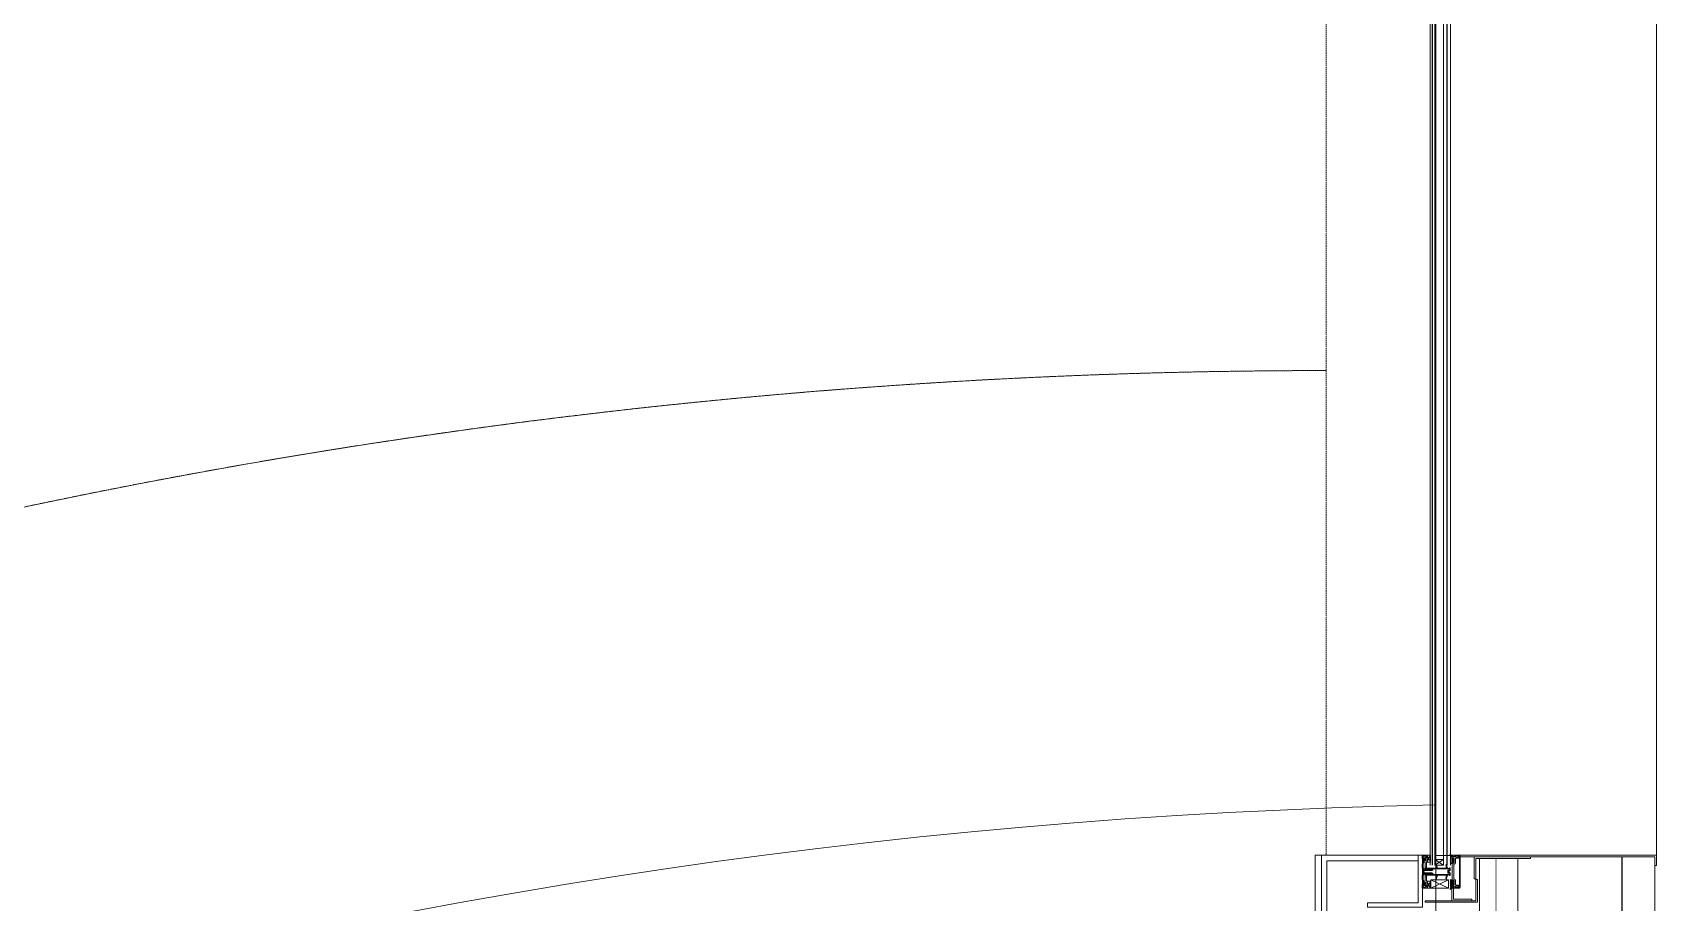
# Model space of a CAD drawing. Extents: x -2749 to 23780, y -1311 to 8245.
# Drawn here: x 10471.3 to 10767.8, y 898.6 to 1057.5 of the extents above; entities that cross this region are included whole.
import ezdxf

# ---------------------------------------------------------------- set-up
doc = ezdxf.new("R2010")
doc.units = 0
doc.header["$MEASUREMENT"] = 0
doc.linetypes.add('DOT2', pattern=[0.125, 0, -0.125])
doc.linetypes.add('HIDDEN', pattern=[0.375, 0.25, -0.125])
doc.layers.get('0').update_dxf_attribs({"color": 9, "lineweight": 9})
for name, color, linetype, lineweight in [('06C', 9, 'Continuous', 9), ('06D', 9, 'Continuous', 9), ('10', 9, 'Continuous', 9), ('11', 9, 'Continuous', 9), ('15', 9, 'Continuous', 9), ('20', 9, 'DOT2', 9), ('40', 9, 'Continuous', 9), ('40B', 9, 'Continuous', 9)]:
    doc.layers.add(name, color=color, linetype=linetype, lineweight=lineweight)

# ---------------------------------------------------------------- blocks, each defined once
blk = doc.blocks.new('*U482')
at = {"layer": '15'}
for p, q in [((-1.47, -18.95), (-178.55, -18.95)), ((-1.47, -19.35), (-178.55, -19.35)), ((-1.47, -19.42), (-178.55, -19.42)), ((-1.47, -19.82), (-178.55, -19.82)), ((-1.47, -21.42), (-178.55, -21.42)), ((-1.47, -22.02), (-178.55, -22.02)), ((-1.47, -22.1), (-178.55, -22.1)), ((-1.47, -22.7), (-178.55, -22.7))]:
    blk.add_line(p, q, dxfattribs=at)
blk = doc.blocks.new('p-profil_bitis')
for p, q in [((-1.5, 2.16), (-3, 5.37)), ((-3, 2.16), (-1.5, 5.37)), ((1.2, 3.05), (2.2, 4.65)), ((2.2, 3.05), (1.2, 4.65))]:
    blk.add_line(p, q)
for points in [[(-2.9, 6.02), (-2.89, 6.01), (-2.88, 6), (-2.88, 6), (-2.87, 6), (-2.48, 6), (-2.47, 6), (-2.46, 6), (-2.46, 6.01), (-2.45, 6.02), (-2.43, 6.06), (-2.41, 6.08), (-2.4, 6.09), (-2.38, 6.09), (-2.37, 6.1), (-2.35, 6.09), (-2.33, 6.09), (-2.32, 6.08), (-2.3, 6.06), (-2.28, 6.01), (-2.27, 6.01), (-2.27, 6), (-2.26, 6), (-2.25, 6), (-1.76, 6), (-1.76, 5.49), (-1.76, 5.48), (-1.77, 5.47), (-1.77, 5.46), (-1.78, 5.46), (-1.79, 5.45), (-1.8, 5.45), (-1.81, 5.45), (-1.82, 5.46), (-1.83, 5.46), (-1.84, 5.47), (-1.89, 5.55), (-1.89, 5.56), (-1.9, 5.57), (-1.9, 5.57), (-1.91, 5.57), (-1.92, 5.57), (-1.93, 5.57), (-1.93, 5.56), (-1.94, 5.55), (-1.99, 5.46), (-1.99, 5.46), (-2, 5.46), (-2, 5.45), (-2.01, 5.45), (-2.02, 5.45), (-2.1, 5.45), (-2.11, 5.45), (-2.12, 5.45), (-2.12, 5.46), (-2.13, 5.46), (-2.13, 5.47), (-2.13, 5.47), (-2.14, 5.48), (-2.14, 5.5), (-2.23, 5.45), (-2.54, 5.45), (-2.62, 5.5), (-2.62, 5.48), (-2.63, 5.47), (-2.63, 5.46), (-2.63, 5.46), (-2.64, 5.45), (-2.65, 5.45), (-2.65, 5.45), (-2.74, 5.45), (-2.75, 5.45), (-2.76, 5.45), (-2.76, 5.46), (-2.77, 5.46), (-2.77, 5.46), (-2.82, 5.55), (-2.83, 5.56), (-2.83, 5.57), (-2.84, 5.57), (-2.85, 5.57), (-2.86, 5.57), (-2.86, 5.57), (-2.87, 5.56), (-2.87, 5.55), (-2.92, 5.47), (-2.93, 5.46), (-2.94, 5.46), (-2.95, 5.45), (-2.96, 5.45), (-2.97, 5.45), (-2.98, 5.46), (-2.99, 5.46), (-2.99, 5.47), (-3, 5.48), (-3, 5.49), (-3, 6.92), (-3, 6.93), (-3, 6.93), (-2.99, 6.94), (-2.99, 6.95), (-2.98, 6.95), (-2.97, 6.95), (-2.37, 6.95), (-2.36, 6.95), (-2.35, 6.95), (-2.35, 6.94), (-2.34, 6.93), (-2.34, 6.93), (-2.34, 6.92), (-2.34, 6.47), (-2.34, 6.44), (-2.32, 6.41), (-2.3, 6.38), (-2.28, 6.37), (-2.25, 6.35), (-2.22, 6.35), (-2.04, 6.35), (-2.03, 6.35), (-2.02, 6.35), (-2.01, 6.36), (-2, 6.37), (-1.99, 6.38), (-1.99, 6.39), (-1.99, 6.4), (-1.99, 6.54), (-2.05, 6.54), (-2.06, 6.54), (-2.08, 6.55), (-2.09, 6.55), (-2.09, 6.56), (-2.1, 6.58), (-2.1, 6.59), (-2.1, 6.6), (-2.1, 6.62), (-2.09, 6.63), (-2.08, 6.65), (-2.07, 6.66), (-2.05, 6.67), (-2.04, 6.68), (-2.02, 6.68), (-1.79, 6.68), (-1.78, 6.68), (-1.78, 6.68), (-1.77, 6.67), (-1.76, 6.66), (-1.76, 6.66), (-1.76, 6.65), (-1.76, 6.4), (-0.65, 6.4), (-0.62, 6.4), (-0.58, 6.39), (-0.56, 6.37), (-0.53, 6.35), (-0.51, 6.32), (-0.5, 6.28), (-0.5, 6.25), (-0.5, 2.04), (-0.5, 2.01), (-0.49, 1.99), (-0.47, 1.96), (-0.45, 1.94), (-0.42, 1.93), (-0.39, 1.92), (-0.36, 1.92), (-0.33, 1.93), (-0.31, 1.94), (-0.29, 1.96), (-0.27, 1.99), (-0.26, 2.01), (-0.25, 2.04), (-0.25, 2.25), (-0.25, 2.26), (-0.25, 2.26), (-0.25, 2.27), (-0.24, 2.28), (-0.23, 2.28), (-0.23, 2.28), (0.22, 2.28), (0.23, 2.28), (0.24, 2.28), (0.25, 2.27), (0.25, 2.26), (0.25, 2.26), (0.26, 2.25), (0.26, 2.04), (0.26, 2.01), (0.27, 1.99), (0.29, 1.96), (0.31, 1.94), (0.33, 1.93), (0.36, 1.92), (0.39, 1.92), (0.42, 1.93), (0.45, 1.94), (0.47, 1.96), (0.49, 1.99), (0.5, 2.01), (0.5, 2.04), (0.5, 6.25), (0.51, 6.29), (0.52, 6.33), (0.54, 6.36), (0.58, 6.38), (0.61, 6.4), (0.65, 6.4), (1.76, 6.4), (1.76, 6.65), (1.76, 6.66), (1.76, 6.66), (1.77, 6.67), (1.77, 6.67), (1.78, 6.68), (1.78, 6.68), (1.79, 6.68), (2.02, 6.68), (2.04, 6.68), (2.06, 6.67), (2.08, 6.66), (2.09, 6.64), (2.1, 6.62), (2.1, 6.6), (2.1, 6.59), (2.1, 6.58), (2.1, 6.57), (2.09, 6.56), (2.08, 6.55), (2.07, 6.54), (2.06, 6.54), (2.05, 6.54), (1.99, 6.54), (1.99, 6.4), (1.99, 6.39), (1.99, 6.38), (2, 6.37), (2.01, 6.36), (2.02, 6.35), (2.03, 6.35), (2.04, 6.35), (2.22, 6.35), (2.25, 6.35), (2.28, 6.37), (2.3, 6.38), (2.32, 6.41), (2.34, 6.44), (2.34, 6.47), (2.34, 6.92), (2.34, 6.93), (2.34, 6.93), (2.35, 6.94), (2.35, 6.95), (2.36, 6.95), (2.37, 6.95), (2.97, 6.95), (2.98, 6.95), (2.98, 6.95), (2.99, 6.94), (2.99, 6.94), (3, 6.93), (3, 6.93), (3, 6.92), (3, 5.49), (3, 5.48), (3, 5.47), (2.99, 5.46), (2.98, 5.46), (2.97, 5.45), (2.96, 5.45), (2.96, 5.45), (2.95, 5.45), (2.94, 5.46), (2.93, 5.46), (2.92, 5.47), (2.87, 5.55), (2.87, 5.56), (2.86, 5.57), (2.86, 5.57), (2.85, 5.57), (2.84, 5.57), (2.83, 5.57), (2.83, 5.56), (2.82, 5.55), (2.77, 5.46), (2.77, 5.46), (2.76, 5.46), (2.76, 5.45), (2.75, 5.45), (2.74, 5.45), (2.65, 5.45), (2.65, 5.45), (2.64, 5.45), (2.63, 5.46), (2.63, 5.46), (2.63, 5.47), (2.62, 5.48), (2.62, 5.5), (2.53, 5.45), (2.22, 5.45), (2.13, 5.5), (2.13, 5.48), (2.13, 5.47), (2.13, 5.47), (2.13, 5.46), (2.12, 5.46), (2.12, 5.45), (2.11, 5.45), (2.1, 5.45), (2.02, 5.45), (2.01, 5.45), (2, 5.45), (1.99, 5.46), (1.99, 5.46), (1.94, 5.55), (1.93, 5.56), (1.93, 5.57), (1.92, 5.57), (1.91, 5.57), (1.9, 5.57), (1.9, 5.57), (1.89, 5.56), (1.89, 5.55), (1.84, 5.47), (1.83, 5.46), (1.82, 5.46), (1.81, 5.45), (1.8, 5.45), (1.79, 5.45), (1.78, 5.46), (1.77, 5.46), (1.77, 5.47), (1.76, 5.48), (1.76, 5.49), (1.76, 6), (2.25, 6), (2.26, 6), (2.26, 6), (2.27, 6.01), (2.27, 6.01), (2.28, 6.01), (2.3, 6.06), (2.31, 6.07), (2.33, 6.09), (2.34, 6.09), (2.36, 6.1), (2.37, 6.1), (2.39, 6.09), (2.4, 6.09), (2.42, 6.07), (2.43, 6.06), (2.45, 6.02), (2.46, 6.01), (2.46, 6), (2.47, 6), (2.48, 6), (2.87, 6), (2.88, 6), (2.88, 6), (2.89, 6.01), (2.9, 6.02), (2.9, 6.02), (2.9, 6.03), (2.9, 6.04), (2.9, 6.05), (2.87, 6.1), (2.86, 6.11), (2.85, 6.11), (2.84, 6.12), (2.83, 6.12), (2.82, 6.12), (2.81, 6.12), (2.8, 6.11), (2.79, 6.11), (2.78, 6.1), (2.74, 6.02), (2.73, 6.01), (2.72, 6.01), (2.72, 6), (2.71, 6), (2.7, 6), (2.69, 6.01), (2.69, 6.01), (2.68, 6.02), (2.64, 6.1), (2.63, 6.11), (2.62, 6.11), (2.61, 6.12), (2.6, 6.12), (2.59, 6.12), (2.58, 6.12), (2.57, 6.11), (2.56, 6.11), (2.55, 6.1), (2.51, 6.02), (2.5, 6.01), (2.5, 6.01), (2.49, 6), (2.48, 6), (2.48, 6), (2.47, 6), (2.46, 6.01), (2.46, 6.01), (2.45, 6.02), (2.41, 6.1), (2.4, 6.11), (2.39, 6.11), (2.38, 6.12), (2.37, 6.12), (2.36, 6.12), (2.35, 6.12), (2.34, 6.11), (2.33, 6.11), (2.32, 6.1), (2.28, 6.02), (2.27, 6.01), (2.26, 6.01), (2.26, 6), (2.25, 6), (2.24, 6), (2.24, 6.01), (2.23, 6.01), (2.22, 6.02), (2.18, 6.1), (2.17, 6.11), (2.16, 6.11), (2.15, 6.12), (2.14, 6.12), (2.13, 6.12), (2.12, 6.12), (2.11, 6.11), (2.1, 6.11), (2.09, 6.1), (2.05, 6.02), (2.04, 6.01), (2.03, 6.01), (2.03, 6), (2.02, 6), (2.01, 6), (2.01, 6.01), (2, 6.01), (1.99, 6.02), (1.95, 6.1), (1.94, 6.11), (1.93, 6.11), (1.92, 6.12), (1.91, 6.12), (1.9, 6.12), (1.89, 6.12), (1.88, 6.11), (1.87, 6.11), (1.86, 6.1), (1.82, 6.02), (1.81, 6.01), (1.81, 6.01), (1.8, 6), (1.79, 6), (1.78, 6), (1.77, 6.01), (1.77, 6.01), (1.76, 6.02), (1.76, 6.02), (1.76, 6.03), (1.76, 6.17), (1.76, 6.18), (1.76, 6.19), (1.75, 6.19), (1.74, 6.2), (1.74, 6.2), (1.73, 6.2), (0.8, 6.2), (0.8, 6.23), (0.79, 6.25), (0.77, 6.27), (0.76, 6.28), (0.73, 6.3), (0.71, 6.3), (0.68, 6.3), (0.66, 6.29), (0.64, 6.28), (0.62, 6.26), (0.61, 6.24), (0.6, 6.22), (0.6, 6.2), (0.6, 6.17), (0.61, 6.15), (0.63, 6.13), (0.65, 6.12), (0.65, 4.3), (1.25, 4.41), (1.26, 4.41), (1.27, 4.4), (1.28, 4.4), (1.29, 4.39), (1.3, 4.38), (1.3, 4.38), (1.3, 4.37), (1.3, 4.36), (1.29, 4.35), (1.29, 4.34), (1.28, 4.33), (1.27, 4.33), (0.65, 4.15), (0.65, 2.51), (1.25, 2.62), (1.26, 2.62), (1.27, 2.61), (1.28, 2.61), (1.29, 2.6), (1.3, 2.59), (1.3, 2.59), (1.3, 2.58), (1.3, 2.57), (1.29, 2.56), (1.29, 2.55), (1.28, 2.54), (1.27, 2.54), (0.64, 2.36), (0.62, 2.35), (0.6, 2.33), (0.59, 2.32), (0.58, 2.3), (0.58, 2.28), (0.58, 1.97), (0.7, 1.97), (0.7, 1.83), (0.26, 1.83), (0.14, 1.95), (0.14, 2.05), (0.14, 2.06), (0.14, 2.06), (0.13, 2.07), (0.13, 2.07), (0.12, 2.08), (0.12, 2.08), (0.11, 2.08), (-0.11, 2.08), (-0.12, 2.08), (-0.12, 2.08), (-0.13, 2.07), (-0.13, 2.07), (-0.14, 2.06), (-0.14, 2.06), (-0.14, 2.05), (-0.14, 1.95), (-0.26, 1.83), (-0.7, 1.83), (-0.7, 1.97), (-0.58, 1.97), (-0.58, 2.28), (-0.58, 2.3), (-0.59, 2.32), (-0.6, 2.34), (-0.62, 2.35), (-0.64, 2.36), (-1.27, 2.54), (-1.28, 2.54), (-1.29, 2.55), (-1.29, 2.56), (-1.3, 2.57), (-1.3, 2.58), (-1.3, 2.59), (-1.3, 2.59), (-1.29, 2.6), (-1.28, 2.61), (-1.27, 2.61), (-1.26, 2.62), (-1.25, 2.62), (-0.65, 2.51), (-0.65, 4.15), (-1.27, 4.33), (-1.28, 4.33), (-1.29, 4.34), (-1.29, 4.35), (-1.3, 4.36), (-1.3, 4.37), (-1.3, 4.38), (-1.3, 4.38), (-1.29, 4.39), (-1.28, 4.4), (-1.27, 4.4), (-1.26, 4.41), (-1.25, 4.41), (-0.65, 4.3), (-0.65, 6.12), (-0.63, 6.13), (-0.61, 6.15), (-0.6, 6.17), (-0.6, 6.2), (-0.6, 6.22), (-0.61, 6.24), (-0.62, 6.26), (-0.64, 6.28), (-0.66, 6.29), (-0.68, 6.3), (-0.71, 6.3), (-0.73, 6.3), (-0.76, 6.28), (-0.77, 6.27), (-0.79, 6.25), (-0.8, 6.23), (-0.8, 6.2), (-1.73, 6.2), (-1.74, 6.2), (-1.74, 6.2), (-1.75, 6.19), (-1.76, 6.19), (-1.76, 6.18), (-1.76, 6.17), (-1.76, 6.03), (-1.76, 6.02), (-1.76, 6.02), (-1.77, 6.01), (-1.78, 6.01), (-1.78, 6), (-1.79, 6), (-1.8, 6), (-1.81, 6.01), (-1.81, 6.01), (-1.82, 6.02), (-1.86, 6.1), (-1.87, 6.11), (-1.88, 6.11), (-1.89, 6.12), (-1.9, 6.12), (-1.91, 6.12), (-1.92, 6.12), (-1.93, 6.11), (-1.94, 6.11), (-1.95, 6.1), (-1.99, 6.02), (-2, 6.01), (-2.01, 6.01), (-2.01, 6), (-2.02, 6), (-2.03, 6), (-2.03, 6.01), (-2.04, 6.01), (-2.05, 6.02), (-2.09, 6.1), (-2.1, 6.11), (-2.11, 6.11), (-2.12, 6.12), (-2.13, 6.12), (-2.14, 6.12), (-2.15, 6.12), (-2.16, 6.11), (-2.17, 6.11), (-2.18, 6.1), (-2.22, 6.02), (-2.23, 6.01), (-2.24, 6.01), (-2.24, 6), (-2.25, 6), (-2.26, 6), (-2.26, 6.01), (-2.27, 6.01), (-2.28, 6.02), (-2.32, 6.1), (-2.33, 6.11), (-2.34, 6.11), (-2.35, 6.12), (-2.36, 6.12), (-2.37, 6.12), (-2.38, 6.12), (-2.39, 6.11), (-2.4, 6.11), (-2.41, 6.1), (-2.45, 6.02), (-2.46, 6.01), (-2.46, 6.01), (-2.47, 6), (-2.48, 6), (-2.48, 6), (-2.49, 6), (-2.5, 6.01), (-2.5, 6.01), (-2.51, 6.02), (-2.55, 6.1), (-2.56, 6.11), (-2.57, 6.11), (-2.58, 6.12), (-2.59, 6.12), (-2.6, 6.12), (-2.61, 6.12), (-2.62, 6.11), (-2.63, 6.11), (-2.64, 6.1), (-2.68, 6.02), (-2.69, 6.01), (-2.69, 6.01), (-2.7, 6), (-2.71, 6), (-2.72, 6), (-2.73, 6.01), (-2.73, 6.01), (-2.74, 6.02), (-2.78, 6.1), (-2.79, 6.11), (-2.8, 6.11), (-2.81, 6.12), (-2.82, 6.12), (-2.83, 6.12), (-2.84, 6.12), (-2.85, 6.11), (-2.86, 6.11), (-2.87, 6.1), (-2.9, 6.05), (-2.9, 6.04), (-2.9, 6.03)], [(-2.81, 6.34), (-2.81, 6.33), (-2.8, 6.33), (-2.8, 6.32), (-2.79, 6.32), (-2.78, 6.32), (-2.56, 6.32), (-2.55, 6.32), (-2.55, 6.32), (-2.54, 6.33), (-2.54, 6.33), (-2.53, 6.34), (-2.53, 6.34), (-2.53, 6.35), (-2.53, 6.77), (-2.53, 6.78), (-2.53, 6.78), (-2.54, 6.79), (-2.54, 6.79), (-2.55, 6.8), (-2.55, 6.8), (-2.56, 6.8), (-2.78, 6.8), (-2.79, 6.8), (-2.79, 6.8), (-2.8, 6.79), (-2.8, 6.79), (-2.81, 6.78), (-2.81, 6.77)], [(2.53, 6.35), (2.53, 6.34), (2.54, 6.33), (2.54, 6.33), (2.55, 6.32), (2.55, 6.32), (2.56, 6.32), (2.78, 6.32), (2.79, 6.32), (2.79, 6.32), (2.8, 6.33), (2.81, 6.33), (2.81, 6.34), (2.81, 6.35), (2.81, 6.77), (2.81, 6.78), (2.81, 6.78), (2.8, 6.79), (2.8, 6.79), (2.79, 6.8), (2.79, 6.8), (2.78, 6.8), (2.56, 6.8), (2.55, 6.8), (2.55, 6.8), (2.54, 6.79), (2.54, 6.79), (2.53, 6.78), (2.53, 6.77)], [(-3, 5.37), (-1.5, 5.37), (-1.5, 2.16), (-3, 2.16)], [(-2.68, 5.61), (-2.67, 5.59), (-2.67, 5.58), (-2.65, 5.58), (-2.64, 5.57), (-2.63, 5.57), (-2.62, 5.57), (-2.62, 5.53), (-2.58, 5.57), (-2.17, 5.57), (-2.14, 5.53), (-2.14, 5.57), (-2.13, 5.57), (-2.12, 5.57), (-2.11, 5.57), (-2.1, 5.58), (-2.09, 5.59), (-2.08, 5.6), (-2.08, 5.61), (-2.08, 5.62), (-2.08, 5.68), (-2.21, 5.81), (-2.55, 5.81), (-2.68, 5.68), (-2.68, 5.62)], [(1.2, 3.05), (1.2, 4.65), (2.2, 4.65), (2.2, 3.05)], [(2.13, 5.57), (2.13, 5.53), (2.17, 5.57), (2.58, 5.57), (2.62, 5.53), (2.62, 5.57), (2.63, 5.57), (2.64, 5.57), (2.65, 5.57), (2.66, 5.58), (2.67, 5.59), (2.68, 5.6), (2.68, 5.61), (2.68, 5.62), (2.68, 5.68), (2.55, 5.81), (2.21, 5.81), (2.08, 5.68), (2.08, 5.62), (2.08, 5.61), (2.08, 5.6), (2.09, 5.59), (2.1, 5.58), (2.11, 5.57), (2.12, 5.57)], [(2.85, 0.85), (2.85, 1), (2.77, 1.14), (2.89, 1.5), (3, 1.5), (3, 0.1), (2.9, 0), (-2.9, 0), (-3, 0.1), (-3, 1.5), (-2.89, 1.5), (-2.77, 1.14), (-2.85, 0.99), (-2.85, 0.85), (-2.87, 0.85), (-2.87, 0.5), (-2.82, 0.45), (-2.47, 0.45), (-2.47, 0.37), (-2.52, 0.32), (-2.82, 0.32), (-2.87, 0.27), (-2.87, 0.18), (-2.82, 0.13), (2.82, 0.13), (2.87, 0.18), (2.87, 0.27), (2.82, 0.32), (2.52, 0.32), (2.47, 0.37), (2.47, 0.45), (2.82, 0.45), (2.87, 0.5), (2.87, 0.85)], [(-2.8, 0.99), (-2.69, 0.82), (-2.63, 0.73), (-2.54, 0.57), (-2.5, 0.55), (-2.47, 0.56), (-2.45, 0.6), (-2.45, 0.85), (-2.4, 0.9), (-1.53, 0.9), (-1.42, 0.94), (-1.38, 1.05), (-1.38, 1.13), (-1.33, 1.18), (-0.02, 1.18), (-0.01, 1.2), (0.01, 1.2), (0.03, 1.18), (1.33, 1.18), (1.38, 1.13), (1.38, 1.05), (1.42, 0.94), (1.53, 0.9), (2.4, 0.9), (2.45, 0.85), (2.45, 0.6), (2.47, 0.56), (2.5, 0.55), (2.54, 0.57), (2.63, 0.73), (2.8, 0.99), (2.78, 1.04), (2.71, 1.07), (2.7, 1.11), (2.7, 1.13), (2.8, 1.5), (2.48, 1.5), (2.4, 1.42), (2.4, 1.36), (2.52, 1.36), (2.52, 1.2), (2.42, 1.1), (1.58, 1.1), (1.58, 1.36), (1.7, 1.36), (1.7, 1.42), (1.62, 1.5), (-1.62, 1.5), (-1.7, 1.42), (-1.7, 1.36), (-1.58, 1.36), (-1.58, 1.1), (-2.42, 1.1), (-2.52, 1.2), (-2.52, 1.36), (-2.4, 1.36), (-2.4, 1.42), (-2.48, 1.5), (-2.8, 1.5), (-2.7, 1.13), (-2.7, 1.11), (-2.71, 1.07), (-2.78, 1.03)]]:
    blk.add_lwpolyline(points, close=True)
for points in [[(0.35, 6.5), (0.3, 6.68), (0.2, 6.79), (0.02, 6.85), (-0.16, 6.81), (-0.3, 6.68), (-0.35, 6.5), (-0.35, 6.55), (-0.36, 6.6), (-0.37, 6.65), (-0.39, 6.69), (-0.42, 6.74), (-0.45, 6.78), (-0.48, 6.82), (-0.52, 6.85), (-0.56, 6.88), (-0.6, 6.9), (-0.65, 6.92), (-0.7, 6.94), (-0.75, 6.95), (-0.8, 6.95), (-1.4, 6.95), (-1.54, 6.89), (-1.6, 6.85), (-2.1, 6.85), (-2.25, 6.78), (-2.3, 6.65), (-2.3, 6.6), (-2.25, 6.47), (-2.14, 6.4), (-2.04, 6.39), (-2.01, 6.53), (-2.11, 6.55), (-2.15, 6.6), (-2.15, 6.65), (-2.1, 6.7), (-1.6, 6.7), (-1.46, 6.76), (-1.4, 6.8), (-0.8, 6.8), (-0.64, 6.75), (-0.55, 6.66), (-0.5, 6.5), (-0.5, 5.15), (-0.4, 5.01), (-0.27, 5.02), (-0.2, 5.17), (-0.25, 5.2), (-0.2, 5.23), (-0.2, 5.35), (-0.25, 5.38), (-0.2, 5.41), (-0.2, 5.53), (-0.25, 5.56), (-0.2, 5.59), (-0.2, 5.71), (-0.25, 5.74), (-0.2, 5.77), (-0.2, 5.89), (-0.25, 5.92), (-0.2, 5.95), (-0.2, 6.07), (-0.25, 6.1), (-0.2, 6.13), (-0.2, 6.25), (-0.25, 6.28), (-0.2, 6.31), (-0.2, 6.5), (-0.12, 6.66), (0.02, 6.7), (0.12, 6.66), (0.2, 6.5), (0.2, 6.4), (0.25, 6.37), (0.2, 6.34), (0.2, 6.22), (0.25, 6.19), (0.2, 6.16), (0.2, 6.04), (0.25, 6.01), (0.2, 5.98), (0.2, 5.86), (0.25, 5.83), (0.2, 5.8), (0.2, 5.68), (0.25, 5.65), (0.2, 5.62), (0.2, 5.5), (0.25, 5.47), (0.2, 5.44), (0.2, 5.32), (0.25, 5.29), (0.2, 5.26), (0.2, 5.15), (0.3, 5.01), (0.4, 5.01), (0.5, 5.15), (0.5, 6.5), (0.55, 6.66), (0.64, 6.75), (0.8, 6.8), (1.4, 6.8), (1.46, 6.76), (1.6, 6.7), (2.1, 6.7), (2.15, 6.65), (2.15, 6.6), (2.11, 6.55), (2.01, 6.53), (2.04, 6.39), (2.13, 6.4), (2.25, 6.47), (2.3, 6.6), (2.3, 6.65), (2.23, 6.8), (2.1, 6.85), (1.6, 6.85), (1.54, 6.89), (1.4, 6.95), (0.8, 6.95), (0.75, 6.95), (0.7, 6.94), (0.65, 6.92), (0.61, 6.9), (0.56, 6.88), (0.52, 6.85), (0.48, 6.82), (0.45, 6.78), (0.42, 6.74), (0.4, 6.69), (0.38, 6.65), (0.36, 6.6), (0.35, 6.55), (0.35, 6.5), (0.35, 5.15)], [(-0.35, 6.5), (-0.35, 5.15)]]:
    blk.add_lwpolyline(points)
for points in [[(-1.77, 1.34, -10), (-1.77, 1.49, -10), (-1.76, 1.51, -10), (-1.73, 1.52, -10), (-1.64, 1.5, -10), (-1.48, 1.5, -10), (-1.48, 1.74, -10), (-1.52, 1.81, -10), (-1.54, 1.83, -10), (-1.57, 1.81, -10), (-1.62, 1.73, -10), (-1.65, 1.71, -10), (-1.69, 1.73, -10), (-1.74, 1.81, -10), (-1.77, 1.83, -10), (-1.79, 1.81, -10), (-1.84, 1.73, -10), (-1.88, 1.71, -10), (-1.91, 1.73, -10), (-1.96, 1.81, -10), (-1.99, 1.83, -10), (-2.01, 1.81, -10), (-2.06, 1.73, -10), (-2.09, 1.71, -10), (-2.13, 1.73, -10), (-2.18, 1.81, -10), (-2.2, 1.83, -10), (-2.23, 1.81, -10), (-2.28, 1.73, -10), (-2.31, 1.71, -10), (-2.35, 1.73, -10), (-2.4, 1.81, -10), (-2.42, 1.83, -10), (-2.45, 1.81, -10), (-2.5, 1.73, -10), (-2.53, 1.71, -10), (-2.57, 1.73, -10), (-2.62, 1.81, -10), (-2.64, 1.83, -10), (-2.67, 1.81, -10), (-2.74, 1.69, -10), (-2.86, 1.65, -10), (-2.95, 1.78, -10), (-3.09, 1.83, -10), (-3.21, 1.83, -10), (-3.23, 1.82, -10), (-3.24, 1.79, -10), (-3.23, 1.78, -10), (-3.14, 1.76, -10), (-3.02, 1.69, -10), (-2.98, 1.62, -10), (-2.98, 1.5, -10), (-2.55, 1.5, -10), (-2.46, 1.52, -10), (-2.45, 1.52, -10), (-2.44, 1.52, -10), (-2.43, 1.49, -10), (-2.43, 1.34, -10), (-2.54, 1.34, -10), (-2.54, 1.31, -10), (-2.38, 1.16, -10), (-2.34, 1.14, -10), (-2.22, 1.2, -10), (-1.97, 1.2, -10), (-1.86, 1.14, -10), (-1.8, 1.16, -10), (-1.66, 1.31, -10), (-1.66, 1.34, -10), (-1.77, 1.34, -10)], [(-1.89, 1.35, -10), (-1.93, 1.31, -10), (-2.26, 1.31, -10), (-2.31, 1.35, -10), (-2.31, 1.47, -10), (-2.26, 1.51, -10), (-1.93, 1.51, -10), (-1.89, 1.47, -10), (-1.89, 1.46, -10), (-1.89, 1.35, -10)], [(1.76, 1.34, -10), (1.76, 1.49, -10), (1.76, 1.51, -10), (1.73, 1.52, -10), (1.64, 1.5, -10), (1.48, 1.5, -10), (1.48, 1.74, -10), (1.52, 1.81, -10), (1.54, 1.83, -10), (1.57, 1.81, -10), (1.62, 1.73, -10), (1.65, 1.71, -10), (1.69, 1.73, -10), (1.74, 1.81, -10), (1.76, 1.83, -10), (1.79, 1.81, -10), (1.84, 1.73, -10), (1.88, 1.71, -10), (1.91, 1.73, -10), (1.96, 1.81, -10), (1.99, 1.83, -10), (2.01, 1.81, -10), (2.06, 1.73, -10), (2.09, 1.71, -10), (2.13, 1.73, -10), (2.18, 1.81, -10), (2.2, 1.83, -10), (2.23, 1.81, -10), (2.28, 1.73, -10), (2.31, 1.71, -10), (2.35, 1.73, -10), (2.4, 1.81, -10), (2.42, 1.83, -10), (2.45, 1.81, -10), (2.5, 1.73, -10), (2.53, 1.71, -10), (2.57, 1.73, -10), (2.62, 1.81, -10), (2.64, 1.83, -10), (2.67, 1.81, -10), (2.74, 1.69, -10), (2.86, 1.65, -10), (2.95, 1.78, -10), (3.09, 1.83, -10), (3.21, 1.83, -10), (3.23, 1.82, -10), (3.24, 1.79, -10), (3.23, 1.78, -10), (3.14, 1.76, -10), (3.02, 1.69, -10), (2.98, 1.62, -10), (2.98, 1.5, -10), (2.55, 1.5, -10), (2.46, 1.52, -10), (2.45, 1.52, -10), (2.44, 1.52, -10), (2.42, 1.49, -10), (2.42, 1.34, -10), (2.53, 1.34, -10), (2.53, 1.31, -10), (2.38, 1.16, -10), (2.34, 1.14, -10), (2.22, 1.2, -10), (1.97, 1.2, -10), (1.86, 1.14, -10), (1.8, 1.16, -10), (1.65, 1.31, -10), (1.65, 1.34, -10), (1.76, 1.34, -10)], [(1.88, 1.35, -10), (1.93, 1.31, -10), (2.26, 1.31, -10), (2.3, 1.35, -10), (2.3, 1.47, -10), (2.26, 1.51, -10), (1.93, 1.51, -10), (1.89, 1.47, -10), (1.88, 1.46, -10), (1.88, 1.35, -10)]]:
    blk.add_polyline3d(points)
blk = doc.blocks.new('1.KAT PLANI')
at = {"layer": '06C'}
blk.add_lwpolyline([(10767.5, 906.95), (10767.5, 906.95), (10767.5, 285), (9765.58, 285)], dxfattribs=at)
at = {"layer": '06D'}
for points in [[(10767.79, 1989.45), (10767.8, 907.25)], [(10735.5, 906.65), (10735.5, 317), (9765.58, 317)], [(10742.5, 906.65), (10742.5, 906.65), (10742.5, 310), (9765.88, 310)]]:
    blk.add_lwpolyline(points, dxfattribs=at)
at = {"layer": '10'}
for points, const_width in [([(10761.5, 906.95), (10761.5, 291), (9765.58, 291)], 0.2), ([(10738.5, 906.65), (10738.5, 314), (9765.58, 314)], 0.1)]:
    blk.add_lwpolyline(points, dxfattribs=dict(at, const_width=const_width))
for points in [[(10715.05, 897.77), (10725.05, 897.77), (10725.05, 907.25), (10724.25, 907.25), (10724.25, 898.57), (10724.25, 898.57), (10715.05, 898.57)], [(10767.8, 905.36), (10767.8, 907.25), (10731.97, 907.25), (10731.97, 906.95), (10767.5, 906.95), (10767.5, 905.36)], [(10734.51, 906.95), (10734.51, 902.95), (10734.81, 902.95), (10734.81, 906.65), (10744.81, 906.65), (10744.81, 906.95), (10734.51, 906.95)], [(10735.11, 902.8), (10734.81, 902.8), (10734.81, 898.95), (10725.53, 898.95), (10725.53, 898.65), (10735.11, 898.65)], [(10730.41, 902.64), (10730.71, 902.64), (10730.71, 899.25), (10734.06, 899.25), (10734.06, 898.95), (10730.41, 898.95)]]:
    blk.add_lwpolyline(points, close=True, dxfattribs=at)
at = {"layer": '11'}
blk.add_lwpolyline([(10707.62, 889.77), (10707.62, 906.25), (10724.25, 906.25), (10724.25, 907.25), (10706.62, 907.25), (10706.62, 889.77)], close=True, dxfattribs=at)
at = {"layer": '20', "linetype": 'HIDDEN', "lineweight": 0}
blk.add_lwpolyline([(9468.15, 347.65, -0.306499), (10707.5, 1186.14, -0.306499)], format="xyb", dxfattribs=at)
blk.add_lwpolyline([(10707.5, 1184.38), (10707.5, 907.25)], dxfattribs=at)
at = {"layer": '40'}
blk.add_lwpolyline([(9868.11, 347), (9774.93, 347), (9765.28, 328.25), (9765.28, 326.05), (7108.55, 326.05), (7108.55, 704.15), (7109.42, 704.15, -0.030791), (7737.75, 1104.54), (7703.07, 1167.17, -0.099521), (10004.84, 1897.89), (10012.63, 1826.73, -0.029535), (10726.45, 1862.43), (10726.45, 1862.43), (10726.45, 907.25), (10705.5, 907.25), (10705.5, 825.97, 0.264688)], format="xyb", close=True, dxfattribs=at)
for radius, start, end in [(1335.19, 90.11753, 151.29693), (1144.79, 90, 155.56908)]:
    blk.add_arc((10707.5, -149.03), radius, start, end, dxfattribs=at)
at = {"layer": '40B'}
for points in [[(7107.5, 770.11, -0.130102), (10006.37, 1883.89), (9994.68, 1990.76, -0.029312), (10727.44, 2027.57), (10727.5, 916.43, 0.271408), (9762.5, 325), (7107.5, 325)], [(10004.84, 1897.89), (10012.63, 1826.73, -0.029535), (10726.45, 1862.43), (10730.2, 1862.43), (10730.2, 907.23), (10727.5, 907.23), (10727.5, 826.02), (10705.5, 825.97, 0.264688), (9868.11, 347), (9868.11, 325), (7104.8, 325), (7104.8, 861.38), (7110.87, 861.37, -0.029998), (7676.22, 1215.64), (7703.07, 1167.17, -0.099521)], [(10727.5, 916.43), (10727.5, 325), (9762.5, 325, -0.271408), (10727.5, 916.43)], [(10727.5, 916.43), (10727.5, 325), (9762.5, 325, -0.271408), (10727.5, 916.43)]]:
    blk.add_lwpolyline(points, format="xyb", close=True, dxfattribs=at)
at = {"layer": '10', "rotation": 90}
for name, p in [('*U482', (10707.5, 1084)), ('p-profil_bitis', (10731.97, 904.25))]:
    blk.add_blockref(name, p, dxfattribs=at)

msp = doc.modelspace()

# ---------------------------------------------------------------- linework, layer by layer
at = {"layer": '20', "linetype": 'HIDDEN'}
msp.add_lwpolyline([(7129.5, 979.76, -0.152644), (10705.5, 2076.19, -0.10573)], format="xyb", dxfattribs=at)
msp.add_arc((10707.5, -149.03), 1144.79, 90, 155.56908, dxfattribs=at)

# ---------------------------------------------------------------- block references
at = {"layer": '06D'}
msp.add_blockref('1.KAT PLANI', (0, 0), dxfattribs=at)

doc.saveas('drawing.dxf')
